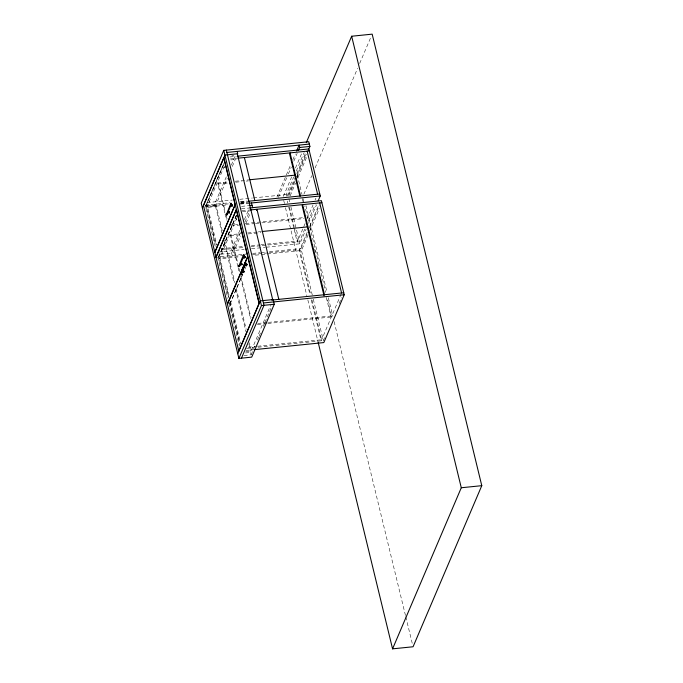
<?xml version="1.0" encoding="UTF-8"?>
<svg xmlns="http://www.w3.org/2000/svg" width="683" height="683" viewBox="0 0 683 683"><rect width="100%" height="100%" fill="white"/><g stroke="black" fill="none" stroke-linecap="round" stroke-linejoin="round"><path stroke-width="0.51" stroke-dasharray="3.42 2.56" d="M204.917 207.666L223.708 163.613M206.044 205.344L223.862 163.561M223.486 165.09L206.42 205.105L216.11 245.026M224.391 166.097L206.906 207.086L227.934 204.951M224.835 212.883L217.826 184.017L218.278 182.95L227.755 181.985M226.295 176.863L214.599 204.268L215.171 206.625L205.95 207.555M231.306 165.115L235.481 155.323M222.06 233.33L215.282 205.404L215.819 204.149L222.342 231.033M215.171 206.625L227.277 178.237M232.288 166.49L236.463 156.697M236.455 214.914L218.551 256.885L242.115 254.486M218.603 257.081L236.429 215.299M236.463 215.845L218.978 256.842L228.771 297.139M236.95 217.834L219.465 258.823L240.493 256.688M237.863 266.549L230.384 235.755L230.837 234.687L240.322 233.723M239.827 230.299L231.085 250.789L232.22 255.493L240.553 235.976M244.403 219.559L248.979 208.827M240.399 232.647L231.657 253.145L217.988 254.528M244.975 221.907L249.141 212.148M245.965 223.29L250.123 213.523M229.923 303.722L242.772 273.601M230.026 304.114L242.866 273.994M244.941 269.136L246.187 266.216M276.957 197.003L290.727 164.697M292.819 159.805L295.321 153.931M278.357 197.396L286.706 177.819M288.38 173.9L291.299 167.053M293.81 161.179L297.148 153.342M283.368 196.345L291.692 176.82M295.44 168.035L302.108 152.411M286.595 196.158L286.22 194.587L293.733 176.965M296.234 171.091L304.166 152.497M287.202 195.961L294.723 178.34M296.806 173.448L305.574 152.89M288.414 195.073L294.655 180.44M297.156 174.583L306.317 153.112M288.849 195.799L294.68 182.13M296.96 176.777L306.565 154.264M290.164 195.833L295.577 183.146M298.07 177.29L307.23 155.818M303.867 194.262L311.781 175.719M315.111 167.907L357.585 68.317M359.668 63.442L371.33 36.105M307.077 218.27L307.529 217.203L304.78 205.865M245.769 351.711L250.678 351.207L251.216 349.952L249.457 342.712M305.113 223.495L297.199 242.038L294.219 229.736M307.196 218.611L313.019 204.951M315.102 200.068L315.939 198.121M243.968 355.51L251.139 354.776L250.567 352.428L270.613 305.438M251.139 354.776L255.314 344.992M257.406 340.091L258.661 337.163M259.07 336.181L261.162 331.289M263.245 326.389L264.5 323.452M264.919 322.478L272.013 305.839M304.78 229.129L299.367 241.816L261.487 245.667M308.11 221.326L315.187 204.729M266.208 247.22L299.854 243.805L306.095 229.164M308.596 223.307L316.502 204.763M307.222 232.177L299.308 250.721L309.869 294.211M309.715 226.321L319.294 203.867M312.285 295.03L300.99 248.51L307.239 233.868M309.732 228.011L319.311 205.566M308.135 234.884L301.476 250.499L253.086 255.416M309.8 230.974L319.379 208.528M267.864 323.46L331.059 317.04L331.511 315.973L327.029 297.498M341.167 293.963L321.181 340.808L311.124 299.385M258.148 347.212L323.349 340.586L324.596 337.658M339.169 303.5L341.662 297.643M231.844 155.562L233.808 155.365M229.975 156.953L236.284 156.313M230.316 158.96L236.762 158.302M230.871 159.924L236.899 159.31M235.131 181.243L248.825 179.851M217.826 184.017L228.361 182.942M235.729 182.199L242.047 181.558M246.264 181.123L248.373 180.91M206.949 202.638L232.314 200.059M239.716 199.308L252.394 198.019M253.453 197.916L286.22 194.587M205.378 205.207L229.719 202.731M240.288 201.664L246.623 201.015M240.775 202.014L247.22 201.365M228.37 203.893L207.359 206.027L216.818 244.984M240.979 202.612L246.23 202.074M215.282 205.404L205.455 206.403L215 245.701M240.322 203.082L247.357 202.364M240.527 203.679L247.912 202.928M240.339 204.097L247.698 203.355M241.534 206.386L248.894 205.643M241.483 208.802L248.843 208.05M241.97 210.791L249.329 210.04M242.422 211.764L249.457 211.047M229.599 225.117L238.026 224.263M245.393 223.512L304.37 217.527M231.247 225.971L238.623 225.219M245.991 224.468L254.417 223.614M255.476 223.512L260.735 222.974M261.794 222.863L303.918 218.586M247.69 232.98L257.167 232.015M258.225 231.904L261.384 231.588M230.384 235.755L240.92 234.679M248.288 233.936L260.932 232.647M220.968 248.766L244.079 246.418M251.429 245.667L259.839 244.813M260.889 244.71L266.139 244.173M267.19 244.07L297.66 240.971L294.424 227.644M221.557 249.722L244.693 247.374M250.977 246.734L260.428 245.778M217.843 252.138L244.13 249.466M251.489 248.723L265.158 247.331M243.165 254.383L246.315 254.059M252.625 253.419L259.984 252.676M261.043 252.565L265.243 252.138M269.452 251.711L300.99 248.51M244.079 255.305L219.917 257.764L228.967 295.039M252.488 254.452L268.248 252.855M269.298 252.744L299.76 249.654L310.577 294.185M257.79 323.46L267.266 322.496M268.317 322.393L331.511 315.973M257.337 324.527L266.814 323.563M248.091 347.212L256.501 346.358M257.551 346.255L321.633 339.75L311.832 299.359M246.589 348.39L253.956 347.638M246.025 350.481L253.384 349.73M245.445 352.949L250.567 352.428M305.967 205.6L327.089 292.589M328.344 297.771L332.869 316.408M334.124 321.582L405.531 615.699M405.779 616.732L412.319 643.659M297.267 174.925L302.023 194.518M303.03 198.642L303.781 201.733M309.834 226.662L325.782 292.367M296.815 175.992L297.318 178.058M302.321 198.676L303.073 201.767M314.607 249.286L315.358 252.369M318.346 264.688L318.85 266.737M326.32 297.532L331.059 317.04M288.918 198.762L289.66 201.835M290.907 206.966L299.854 243.805M313.292 299.171L323.349 340.586M289.438 207.145L294.168 226.619M287.244 201.033L287.748 203.082M288.738 207.18L293.963 228.711M283.701 200.426L284.461 203.534M285.468 207.683L306.838 295.705M307.837 299.846L317.894 341.269M218.278 182.95L225.288 211.824M226.286 215.948L227.038 219.038M230.837 234.687L237.821 263.433M239.067 268.564L239.81 271.646M240.809 275.753L251.028 317.834M225.083 213.916L226.585 220.105M238.111 267.574L239.11 271.68M240.604 277.836L250.576 318.901M224.605 240.339L234.901 282.736M236.156 287.91L246.196 329.274M224.323 242.636L234.107 282.958M235.618 289.165L245.914 331.562M248.919 343.976L250.678 351.207M230.478 301.254L240.783 343.711M230.026 302.321L239.827 342.704M205.993 205.148L216.11 246.802M218.295 255.818L228.421 297.498M229.59 302.347L239.887 344.744M217.757 257.073L227.798 298.437M229.053 303.611L239.349 346.008M209.519 201.391L209.647 201.929L209.519 201.391M224.101 167.198L224.229 167.736L224.101 167.198M222.077 253.128L222.214 253.666L222.077 253.128M236.659 218.936L236.796 219.474L236.659 218.936"/><path stroke-width="1.02" d="M231.23 204.465C231.793 201.724 229.77 205.062 231.486 203.969M238.734 265.918C240.442 264.808 238.393 268.103 238.99 265.422M244.087 255.835C243.66 253.487 242.61 256.748 243.968 255.92M244.992 262.716L245.351 262.374L245.009 263.04C245.641 264.611 246.247 261.982 245.598 263.647L241.116 274.165L240.664 273.874M229.394 211.798C229.3 214.752 230.376 209.877 227.422 212.063M232.604 205.839C232.126 202.971 233.21 207.88 230.709 206.027M241.825 263.834L241.961 264.671M245.163 257.576C244.685 254.708 245.778 259.625 243.276 257.764M243.677 271.057C243.899 274.694 244.727 268.393 241.791 271.253M246.973 265.021C246.52 262.315 247.553 266.993 245.086 265.217M230.82 203.278L231.238 204.268M226.85 214.863L226.799 214.112M244.053 255.707L243.797 256.202M241.219 274.045L241.287 273.559M308.238 150.345L309.903 146.435L308.759 141.731L223.759 150.362L201.22 203.218L238.896 358.43L251.711 357.132L274.259 304.268L273.115 299.572L260.3 300.87L237.752 353.726M202.356 207.922L224.903 155.067L237.718 153.76L237.146 151.413M203.483 205.6L223.785 157.986L235.114 204.627L214.803 252.24M226.312 214.718L230.982 203.192M226.295 214.693L226.747 214.974L231.511 203.773M214.855 252.437L235.251 204.618M215.99 257.141L236.395 209.322M216.041 257.337L236.352 209.724L247.673 256.373L227.362 303.978M256.492 210.33L256.953 209.271L278.818 299.359M238.751 266.191L243.481 254.904L243.805 256.005M244.07 255.51L239.502 266.609M227.456 304.37L247.767 256.757L259.088 303.397L238.785 351.011M241.995 272.056L241.116 274.165M296.576 150.994L299.086 145.12L299.649 147.477L298.403 150.405M306.274 142.653L351.66 36.233L372.167 34.15L481.78 485.673L413.07 646.767L392.571 648.85L318.15 342.311M238.896 358.43L261.444 305.574L223.759 150.362M241.458 358.174L264.005 305.31L226.329 150.098M318.167 200.862L320.25 195.978L308.827 148.945L237.334 156.211M249.466 207.991L321.394 200.682L344.232 294.757L323.827 342.576L254.435 349.628M392.571 648.85L461.281 487.756L351.66 36.233M245.009 263.04L245.615 263.459M226.432 213.677L226.158 214.368M240.8 272.867L240.681 273.9M240.792 273.063L240.561 273.635L245.291 262.349L245.88 262.955L245.274 264.364L246.964 264.193M226.893 152.454L309.331 144.079M299.649 147.477L309.903 146.435M237.821 158.2L309.314 150.934M249.876 179.74L295.167 175.138M247.809 201.306L319.764 193.998M230.905 205.182L232.596 205.011M248.757 203.244L320.25 195.978M249.952 205.532L252.053 205.318M227.874 212.285L229.565 212.114M249.918 209.98L321.872 202.672M227.678 213.13L229.573 212.942M262.434 231.477L307.726 226.876M243.464 256.919L245.154 256.748M243.216 257.508L244.907 257.337M240.433 264.022L242.124 263.851M240.245 264.876L242.132 264.68M246.717 264.782L245.026 264.953L242.243 271.475L243.933 271.305M242.047 272.321L243.942 272.124M271.783 300.076L343.745 292.768M263.433 302.962L344.232 294.757M261.444 305.574L274.259 304.268M461.281 487.756L481.78 485.673M238.982 265.61L239.477 266.114M226.747 214.974L227.021 214.283M307.145 151.156L317.604 194.211M319.704 202.894L341.577 292.99M300.511 195.953L290.062 152.89L289.609 153.957L299.811 195.987M324.493 294.723L302.62 204.627L302.168 205.694L324.041 295.782M244.386 157.534L254.844 200.589M251.481 202.971L252.625 207.675M237.291 153.803L272.688 299.615M223.828 157.585L259.233 303.389M203.432 205.404L238.828 351.207"/></g></svg>
